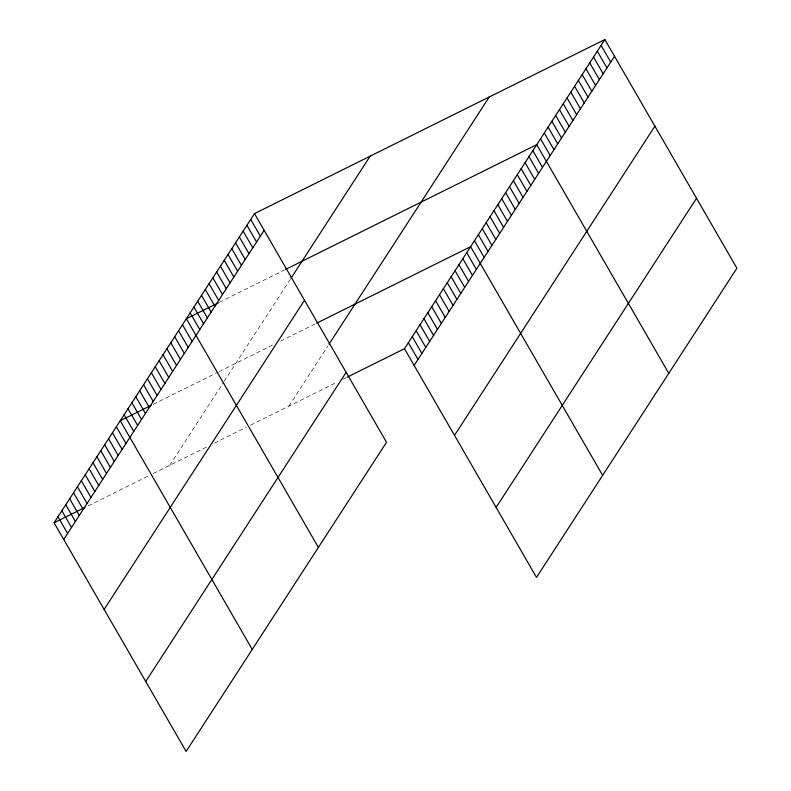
<?xml version="1.0" encoding="UTF-8"?>
<svg xmlns="http://www.w3.org/2000/svg" width="791" height="791" viewBox="0 0 791 791"><rect width="100%" height="100%" fill="white"/><g stroke="black" fill="none" stroke-linecap="round" stroke-linejoin="round"><path stroke-width="0.59" stroke-dasharray="3.96 2.97" d="M169.719 465.335L223.537 382.31M224.179 381.311L290.317 279.292M288.853 406.149L327.751 346.142M219.394 302.31L284.365 270.038M153.266 404.339L218.237 372.057M219.334 371.513L274.141 344.283M280.528 341.119L315.629 323.677M88.226 505.815L148.797 475.727M153.197 473.542L208.013 446.312M214.391 443.138L246.298 427.288M250.559 425.172L337.302 382.083M342.81 379.344L346.112 377.702"/><path stroke-width="1.19" d="M254.494 213.61L386.522 442.288L186.122 751.45L54.095 522.772L254.494 213.61L604.878 39.55L736.905 268.228L536.506 577.39L404.478 348.712L604.878 39.55M63.735 539.472L264.145 230.31M290.959 278.294L370.129 156.173M104.125 609.426L304.525 300.264M329.046 344.134L489.253 96.986M145.732 681.496L346.142 372.334M414.118 365.412L614.518 56.25M454.509 435.366L654.908 126.204M496.115 507.436L696.515 198.274M218.296 302.864L186.36 318.724L318.387 547.402M285.472 269.494L536.743 144.664L668.771 373.342M151.061 405.427L120.232 420.753L252.25 649.431M316.687 323.153L470.605 246.693L602.633 475.361M54.095 522.772L84.924 507.456M347.209 377.159L404.478 348.712M601.091 45.394L610.741 62.093M597.304 51.227L606.954 67.927M593.527 57.071L603.167 73.771M589.74 62.904L599.38 79.614M585.953 68.748L595.593 85.448M582.166 74.591L591.806 91.291M578.379 80.425L588.02 97.125M574.592 86.268L584.242 102.968M570.805 92.112L580.456 108.812M567.028 97.946L576.669 114.646M563.241 103.789L572.882 120.489M559.455 109.623L569.095 126.333M555.668 115.466L565.308 132.166M551.881 121.31L561.521 138.01M548.094 127.143L557.744 143.843M544.317 132.987L553.957 149.687M540.53 138.821L550.17 155.53M532.847 150.666L542.497 167.366M528.961 156.667L538.602 173.367M525.076 162.669L534.716 179.369M521.18 168.671L530.82 185.371M517.294 174.673L526.935 191.373M513.399 180.674L523.039 197.374M509.513 186.676L519.153 203.376M505.617 192.678L515.267 209.378M501.731 198.679L511.372 215.379M497.836 204.681L507.486 221.381M493.95 210.683L503.59 227.383M490.054 216.685L499.704 233.385M486.168 222.686L495.809 239.386M482.283 228.688L491.923 245.388M478.387 234.69L488.027 251.39M474.501 240.691L484.141 257.391M466.72 252.685L476.36 269.395M462.824 258.687L472.474 275.397M458.938 264.688L468.579 281.398M455.043 270.69L464.693 287.4M451.157 276.692L460.797 293.402M447.271 282.694L456.911 299.394M443.375 288.695L453.016 305.395M439.489 294.697L449.13 311.397M435.594 300.699L445.234 317.399M431.708 306.7L441.348 323.4M427.812 312.702L437.463 329.402M423.927 318.704L433.567 335.404M420.031 324.705L429.681 341.405M416.145 330.707L425.785 347.407M412.259 336.709L421.9 353.409M408.364 342.711L418.004 359.411M250.717 219.453L260.358 236.153M246.93 225.287L256.571 241.997M243.144 231.13L252.784 247.83M239.357 236.974L248.997 253.674M235.57 242.807L245.21 259.507M231.783 248.651L241.433 265.351M227.996 254.484L237.646 271.194M224.219 260.328L233.859 277.028M220.432 266.171L230.072 282.871M216.645 272.005L226.285 288.705M212.858 277.849L222.498 294.549M209.071 283.682L218.712 300.392M205.284 289.526L214.934 306.226M201.507 295.369L211.148 312.069M197.72 301.203L207.361 317.913M193.933 307.046L203.574 323.746M190.147 312.89L199.787 329.59M182.474 324.725L192.114 341.425M178.578 330.727L188.218 347.427M174.692 336.729L184.333 353.429M170.797 342.73L180.447 359.43M166.911 348.732L176.551 365.432M163.015 354.734L172.665 371.434M159.129 360.736L168.77 377.436M155.244 366.737L164.884 383.437M151.348 372.739L160.988 389.439M147.462 378.741L157.102 395.441M143.566 384.742L153.207 401.442M139.681 390.744L149.321 407.444M135.785 396.746L145.435 413.446M131.899 402.748L141.54 419.448M128.004 408.749L137.654 425.449M124.118 414.751L133.758 431.451M116.336 426.754L125.977 443.454M112.451 432.756L122.091 449.456M108.555 438.758L118.195 455.458M104.669 444.75L114.309 461.46M100.773 450.751L110.424 467.461M96.888 456.753L106.528 473.463M92.992 462.755L102.642 479.465M89.106 468.756L98.746 485.466M85.22 474.758L94.861 491.458M81.325 480.76L90.965 497.46M77.439 486.762L87.079 503.462M73.543 492.763L83.184 509.463M69.657 498.765L79.298 515.465M65.762 504.767L75.412 521.467M61.876 510.768L71.516 527.468M57.98 516.77L67.631 533.47"/></g></svg>
